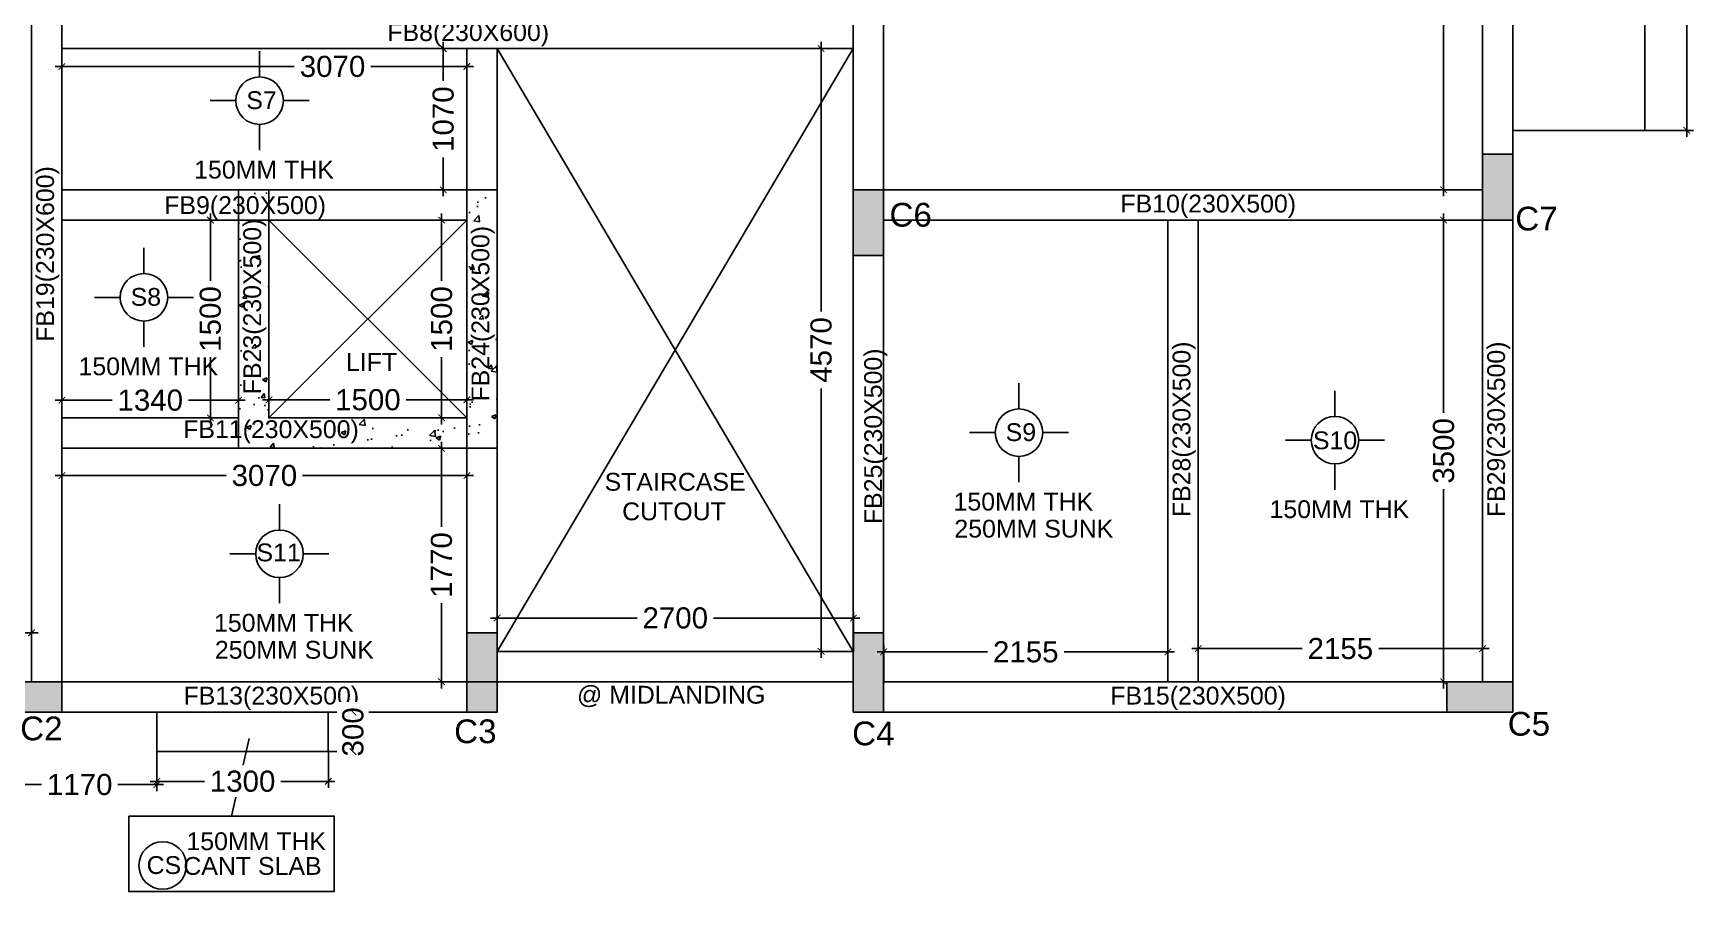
# Model space of a CAD drawing. Header units: millimetres. Extents: x 660818 to 959388, y -495289 to 50450.
# Drawn here: x 828747 to 841401, y -101877 to -95371 of the extents above; entities that cross this region are included whole.
import ezdxf

# ---------------------------------------------------------------- set-up
doc = ezdxf.new("R2010")
doc.units = ezdxf.units.MM
doc.header["$LTSCALE"] = 0.01
doc.header["$MEASUREMENT"] = 0
doc.header["$PDMODE"] = 35
for name, color, linetype in [('COL NO.', 7, 'Continuous'), ('RCC BEAMS', 150, 'Continuous'), ('RCC COLUMN', 5, 'Continuous'), ('Text', 7, 'Continuous')]:
    doc.layers.add(name, color=color, linetype=linetype)
doc.layers.add('elevation', color=123, linetype='Continuous', lineweight=15)
doc.layers.add('STRUCTURAL DIMENSION', color=1, linetype='Continuous', lineweight=13)
doc.styles.add('MAIN TEXT arial', font='arial.ttf')
doc.styles.get("Standard").update_dxf_attribs({"font": 'arial.ttf'})
doc.dimstyles.new('Copy of 50 scale DIM mm', dxfattribs={"dimtxt": 160, "dimasz": 50, "dimexe": 50, "dimexo": 0, "dimgap": 50, "dimtad": 0, "dimdec": 0, "dimrnd": 5, "dimzin": 0, "dimdsep": 46, "dimtxsty": 'MAIN TEXT arial', "dimblk": 'ARCHTICK', "dimcen": 0.09, "dimdle": 50, "dimadec": 0, "dimazin": 0, "dimtfac": 1, "dimtdec": 0, "dimtmove": 0, "dimatfit": 3, "dimfxl": 1, "dimtfill": 1, "dimtolj": 1, "dimtzin": 0, "dimarcsym": 0})

# ---------------------------------------------------------------- blocks, each defined once
blk = doc.blocks.new('C(230X500)')
at = {"layer": 'RCC COLUMN', "ltscale": 200}
h = blk.add_hatch(color=256, dxfattribs=at)
h.dxf.hatch_style = 1
h.paths.add_polyline_path([(0, 0), (230, 0), (230, -500), (0, -500)])
blk.add_lwpolyline([(0, 0), (230, 0), (230, -500), (0, -500)], close=True, dxfattribs=at)
blk = doc.blocks.new('C(230X600)')
at = {"layer": 'elevation', "ltscale": 0.5}
h = blk.add_hatch(color=1, dxfattribs=at)
h.dxf.hatch_style = 1
h.paths.add_polyline_path([(230, 600), (0, 600), (0, 0), (230, 0)])
at = {"layer": 'RCC COLUMN', "color": 1, "ltscale": 0.5}
blk.add_lwpolyline([(0, 600), (230, 600), (230, 0), (0, 0), (0, 600)], dxfattribs=at)
blk = doc.blocks.new('COLGRP5')
at = {"layer": 'RCC COLUMN'}
h = blk.add_hatch(dxfattribs=at)
h.set_pattern_fill('AR-CONC', color=256, scale=50)
h.set_pattern_definition([(50, (-1031792.15, 272751.1), (358.63009, -31.37607), [37.5, -412.5]), (355, (-1031792.15, 272751.1), (-69.37567, 376.09607), [30, -330]), (100.451444, (-1031762.26, 272748.47), (289.25442, 344.72), [31.8701, -350.57106]), (46.1842, (-1031792.15, 272851.1), (533.62067, -82.75964), [56.25, -618.75]), (96.635635, (-1031747.7, 272844.2), (467.33097, 487.0593), [47.80517, -525.85688]), (351.184164, (-1031792.15, 272851.1), (467.33097, 487.0593), [45, -495]), (21, (-1031742.15, 272826.1), (298.45353, -201.309445), [37.5, -412.5]), (326, (-1031742.15, 272826.1), (121.65767, 362.57502), [30, -330]), (71.451445, (-1031717.28, 272809.3), (420.11119, 161.26558), [31.8701, -350.57106]), (37.5, (-1031792.15, 272751.09), (6.079928, 166.446927), [0, -326, 0, -335, 0, -331.25]), (7.5, (-1031792.15, 272751.09), (131.53477, 197.205856), [0, -191, 0, -318.5, 0, -126.25]), (327.5, (-1031903.65, 272751.09), (266.911218, -11.277436), [0, -125, 0, -390, 0, -517.5]), (317.5, (-1031953.65, 272751.09), (291.593085, 50.05249), [0, -162.5, 0, -259, 0, -367.5])])
edge = h.paths.add_edge_path()
edge.add_line((-7930, 2230), (-9430, 2230))
edge.add_line((-9430, 2230), (-9430, 3730))
edge.add_line((-9430, 3730), (-9430, 3960))
edge.add_line((-9430, 3960), (-9660, 3960))
edge.add_line((-9660, 3960), (-9660, 2000))
edge.add_line((-9660, 2000), (-7700, 2000))
edge.add_line((-7700, 2000), (-7700, 3960))
edge.add_line((-7930, 3730), (-7930, 2230))
edge.add_line((-7930, 3730), (-7930, 3730))
edge.add_line((-7930, 3960), (-7930, 3730))
edge.add_line((-7700, 3960), (-7930, 3960))
blk.add_lwpolyline([(-9430, 3730), (-9430, 3960), (-9660, 3960), (-9660, 2000), (-7700, 2000), (-7700, 3960), (-7930, 3960), (-7930, 3730), (-7930, 3730), (-7930, 2230), (-9430, 2230), (-9430, 3730), (-9430, 3730)], dxfattribs=at)
for name, p in [('C(230X500)', (-230, 4230)), ('C(230X500)', (-5000, 3960)), ('C(230X600)', (-7930, 0)), ('C(230X600)', (-5000, 0))]:
    blk.add_blockref(name, p, dxfattribs=at)
at = {"layer": 'RCC COLUMN', "rotation": 90}
for p in [(-11500, 0), (-500, 0)]:
    blk.add_blockref('C(230X500)', p, dxfattribs=at)
blk = doc.blocks.new('FB5')
at = {"layer": 'RCC BEAMS', "ltscale": 0.5}
for p, q in [((-11230, 230), (-11230, 14360)), ((-11000, 230), (-11000, 14360)), ((0, 10920), (-11000, 10920)), ((0, 230), (0, 10920)), ((-230, 10690), (-11000, 10690)), ((-5000, 10690), (-5000, 0)), ((-4770, 10690), (-4770, 0)), ((-230, 230), (-230, 10690)), ((-11000, 5260), (-5000, 5260)), ((-11000, 5030), (-5000, 5030)), ((-7930, 5030), (-7930, 0)), ((-7700, 5030), (-7700, 0)), ((-7700, 5030), (-5000, 460)), ((-5000, 5030), (-7700, 460)), ((-11000, 3960), (-7930, 3960)), ((-4770, 3960), (-230, 3960)), ((-11000, 3730), (-7930, 3730)), ((-9660, 3730), (-9660, 2000)), ((-9430, 3730), (-9430, 2230)), ((-4770, 3730), (-230, 3730)), ((-2615, 230), (-2615, 3730)), ((-2385, 230), (-2385, 3730)), ((-9660, 2230), (-11000, 2230)), ((-9430, 2230), (-7930, 2230)), ((-9660, 2000), (-11000, 2000)), ((-9660, 2000), (-7930, 2000)), ((-7700, 460), (-5000, 460)), ((-16000, 230), (-7700, 230)), ((-7700, 230), (-5000, 230)), ((-4770, 230), (0, 230)), ((-10280, 0), (-10280, -300)), ((-4770, 0), (0, 0)), ((-16000, 0), (-7700, 0)), ((-8980, -300), (-8980, 0)), ((-10280, -300), (-8980, -300))]:
    blk.add_line(p, q, dxfattribs=at)
blk.add_lwpolyline([(0, 7510), (1000, 7510), (1000, 4410), (0, 4410)], close=True, dxfattribs=at)
blk = doc.blocks.new('COL NO.')
at = {"layer": 'COL NO.', "ltscale": 0.5, "char_height": 180, "attachment_point": 1}
for s, insert in [('\\pxt17;C6', (11274, 3860)), ('\\pxt17;C7', (16018, 3831)), ('\\pxt17;C5', (15961, 1)), ('\\pxt17;C2', (4684, -34)), ('\\pxt17;C3', (7974, -56)), ('\\pxt17;C4', (10991, -72))]:
    blk.add_mtext_dynamic_manual_height_columns(s, width=396.79, gutter_width=1, heights=[-186], dxfattribs=dict(at, insert=insert))
blk = doc.blocks.new('_ArchTick')
at = {"color": 0, "linetype": 'ByBlock', "const_width": 0.15}
blk.add_lwpolyline([(-0.5, -0.5), (0.5, 0.5)], dxfattribs=at)
blk = doc.blocks.new('*D2053')
at = {"layer": 'Defpoints', "color": 0, "ltscale": 0.1, "transparency": 16777216}
for p in [(830983, -100516), (830983, -100816)]:
    blk.add_point(p, dxfattribs=at)
at = {"layer": 'STRUCTURAL DIMENSION', "color": 0, "lineweight": -2, "ltscale": 0.1, "transparency": 16777216}
for p, q in [((831170, -100466), (831170, -100866)), ((830983, -100516), (831220, -100516)), ((830983, -100816), (831220, -100816))]:
    blk.add_line(p, q, dxfattribs=at)
at = {"layer": 'STRUCTURAL DIMENSION', "color": 0, "ltscale": 0.1, "transparency": 16777216, "insert": (831170, -100666), "char_height": 160, "attachment_point": 5, "rotation": 90, "style": 'MAIN TEXT arial', "bg_fill": 3, "box_fill_scale": 1.25, "bg_fill_color": 256, "bg_fill_true_color": 13158600, "bg_fill_transparency": 0}
blk.add_mtext('\\A1;300', dxfattribs=at)
at = {"layer": 'Defpoints', "color": 0, "ltscale": 0.1, "transparency": 16777216}
blk.add_point((831170, -100816), dxfattribs=at)
at = {"layer": 'STRUCTURAL DIMENSION', "color": 0, "lineweight": -2, "ltscale": 0.1, "transparency": 16777216, "xscale": 50, "yscale": 50, "zscale": 50}
for p, rotation in [((831170, -100516), 90), ((831170, -100816), 270)]:
    blk.add_blockref('_ArchTick', p, dxfattribs=dict(at, rotation=rotation))
blk = doc.blocks.new('*D2059')
at = {"layer": 'Defpoints', "color": 0, "ltscale": 0.1, "transparency": 16777216}
for p in [(824193, -99915), (824193, -100286), (828733, -100286)]:
    blk.add_point(p, dxfattribs=at)
at = {"layer": 'STRUCTURAL DIMENSION', "color": 0, "lineweight": -2, "ltscale": 0.1, "transparency": 16777216}
for p, q in [((824143, -99915), (826171, -99915)), ((824193, -100286), (824193, -99865)), ((828783, -99915), (826755, -99915)), ((828733, -100286), (828733, -99865))]:
    blk.add_line(p, q, dxfattribs=at)
at = {"layer": 'STRUCTURAL DIMENSION', "color": 0, "lineweight": -2, "ltscale": 0.1, "transparency": 16777216, "xscale": 50, "yscale": 50, "zscale": 50, "rotation": 180}
blk.add_blockref('_ArchTick', (824193, -99915), dxfattribs=at)
at = {"layer": 'STRUCTURAL DIMENSION', "color": 0, "lineweight": -2, "ltscale": 0.1, "transparency": 16777216, "xscale": 50, "yscale": 50, "zscale": 50}
blk.add_blockref('_ArchTick', (828733, -99915), dxfattribs=at)
at = {"layer": 'STRUCTURAL DIMENSION', "color": 0, "ltscale": 0.1, "transparency": 16777216, "insert": (826463, -99915), "char_height": 160, "attachment_point": 5, "style": 'MAIN TEXT arial', "bg_fill": 3, "box_fill_scale": 1.25, "bg_fill_color": 256, "bg_fill_true_color": 13158600, "bg_fill_transparency": 0}
blk.add_mtext('\\A1;4540', dxfattribs=at)
blk = doc.blocks.new('*D2070')
at = {"layer": 'Defpoints', "color": 0, "ltscale": 0.1, "transparency": 16777216}
for p in [(839733, -92556), (839438, -96556), (839733, -96556)]:
    blk.add_point(p, dxfattribs=at)
at = {"layer": 'STRUCTURAL DIMENSION', "color": 0, "lineweight": -2, "ltscale": 0.1, "transparency": 16777216}
for p, q in [((839733, -92556), (839388, -92556)), ((839438, -92506), (839438, -94264)), ((839438, -96606), (839438, -94848)), ((839733, -96556), (839388, -96556))]:
    blk.add_line(p, q, dxfattribs=at)
at = {"layer": 'STRUCTURAL DIMENSION', "color": 0, "lineweight": -2, "ltscale": 0.1, "transparency": 16777216, "xscale": 50, "yscale": 50, "zscale": 50}
for p, rotation in [((839438, -92556), 90), ((839438, -96556), 270)]:
    blk.add_blockref('_ArchTick', p, dxfattribs=dict(at, rotation=rotation))
at = {"layer": 'STRUCTURAL DIMENSION', "color": 0, "ltscale": 0.1, "transparency": 16777216, "insert": (839438, -94556), "char_height": 160, "attachment_point": 5, "rotation": 90, "style": 'MAIN TEXT arial', "bg_fill": 3, "box_fill_scale": 1.25, "bg_fill_color": 256, "bg_fill_true_color": 13158600, "bg_fill_transparency": 0}
blk.add_mtext('\\A1;4000', dxfattribs=at)
blk = doc.blocks.new('*D2071')
at = {"layer": 'Defpoints', "color": 0, "ltscale": 0.1, "transparency": 16777216}
for p in [(839733, -96786), (839438, -100286), (839733, -100286)]:
    blk.add_point(p, dxfattribs=at)
at = {"layer": 'STRUCTURAL DIMENSION', "color": 0, "lineweight": -2, "ltscale": 0.1, "transparency": 16777216}
for p, q in [((839733, -96786), (839388, -96786)), ((839438, -96736), (839438, -98247)), ((839438, -100336), (839438, -98824)), ((839733, -100286), (839388, -100286))]:
    blk.add_line(p, q, dxfattribs=at)
at = {"layer": 'STRUCTURAL DIMENSION', "color": 0, "lineweight": -2, "ltscale": 0.1, "transparency": 16777216, "xscale": 50, "yscale": 50, "zscale": 50}
for p, rotation in [((839438, -96786), 90), ((839438, -100286), 270)]:
    blk.add_blockref('_ArchTick', p, dxfattribs=dict(at, rotation=rotation))
at = {"layer": 'STRUCTURAL DIMENSION', "color": 0, "ltscale": 0.1, "transparency": 16777216, "insert": (839438, -98536), "char_height": 160, "attachment_point": 5, "rotation": 90, "style": 'MAIN TEXT arial', "bg_fill": 3, "box_fill_scale": 1.25, "bg_fill_color": 256, "bg_fill_true_color": 13158600, "bg_fill_transparency": 0}
blk.add_mtext('\\A1;3500', dxfattribs=at)
blk = doc.blocks.new('*D2072')
at = {"layer": 'Defpoints', "color": 0, "ltscale": 0.1, "transparency": 16777216}
for p in [(837578, -100035), (837578, -100286), (839733, -100286)]:
    blk.add_point(p, dxfattribs=at)
at = {"layer": 'STRUCTURAL DIMENSION', "color": 0, "lineweight": -2, "ltscale": 0.1, "transparency": 16777216}
for p, q in [((837528, -100035), (838365, -100035)), ((837578, -100286), (837578, -99985)), ((839783, -100035), (838946, -100035)), ((839733, -100286), (839733, -99985))]:
    blk.add_line(p, q, dxfattribs=at)
at = {"layer": 'STRUCTURAL DIMENSION', "color": 0, "lineweight": -2, "ltscale": 0.1, "transparency": 16777216, "xscale": 50, "yscale": 50, "zscale": 50, "rotation": 180}
blk.add_blockref('_ArchTick', (837578, -100035), dxfattribs=at)
at = {"layer": 'STRUCTURAL DIMENSION', "color": 0, "lineweight": -2, "ltscale": 0.1, "transparency": 16777216, "xscale": 50, "yscale": 50, "zscale": 50}
blk.add_blockref('_ArchTick', (839733, -100035), dxfattribs=at)
at = {"layer": 'STRUCTURAL DIMENSION', "color": 0, "ltscale": 0.1, "transparency": 16777216, "insert": (838655, -100035), "char_height": 160, "attachment_point": 5, "style": 'MAIN TEXT arial', "bg_fill": 3, "box_fill_scale": 1.25, "bg_fill_color": 256, "bg_fill_true_color": 13158600, "bg_fill_transparency": 0}
blk.add_mtext('\\A1;2155', dxfattribs=at)
blk = doc.blocks.new('*D2073')
at = {"layer": 'Defpoints', "color": 0, "ltscale": 0.1, "transparency": 16777216}
for p in [(835193, -100060), (835193, -100286), (837348, -100286)]:
    blk.add_point(p, dxfattribs=at)
at = {"layer": 'STRUCTURAL DIMENSION', "color": 0, "lineweight": -2, "ltscale": 0.1, "transparency": 16777216}
for p, q in [((835143, -100060), (835980, -100060)), ((835193, -100286), (835193, -100010)), ((837398, -100060), (836561, -100060)), ((837348, -100286), (837348, -100010))]:
    blk.add_line(p, q, dxfattribs=at)
at = {"layer": 'STRUCTURAL DIMENSION', "color": 0, "lineweight": -2, "ltscale": 0.1, "transparency": 16777216, "xscale": 50, "yscale": 50, "zscale": 50, "rotation": 180}
blk.add_blockref('_ArchTick', (835193, -100060), dxfattribs=at)
at = {"layer": 'STRUCTURAL DIMENSION', "color": 0, "lineweight": -2, "ltscale": 0.1, "transparency": 16777216, "xscale": 50, "yscale": 50, "zscale": 50}
blk.add_blockref('_ArchTick', (837348, -100060), dxfattribs=at)
at = {"layer": 'STRUCTURAL DIMENSION', "color": 0, "ltscale": 0.1, "transparency": 16777216, "insert": (836270, -100060), "char_height": 160, "attachment_point": 5, "style": 'MAIN TEXT arial', "bg_fill": 3, "box_fill_scale": 1.25, "bg_fill_color": 256, "bg_fill_true_color": 13158600, "bg_fill_transparency": 0}
blk.add_mtext('\\A1;2155', dxfattribs=at)
blk = doc.blocks.new('*D2075')
at = {"layer": 'Defpoints', "color": 0, "ltscale": 0.1, "transparency": 16777216}
for p in [(840963, -93006), (840963, -96106), (841282, -96106)]:
    blk.add_point(p, dxfattribs=at)
at = {"layer": 'STRUCTURAL DIMENSION', "color": 0, "lineweight": -2, "ltscale": 0.1, "transparency": 16777216}
for p, q in [((840963, -93006), (841332, -93006)), ((841282, -92956), (841282, -94267)), ((841282, -96156), (841282, -94844)), ((840963, -96106), (841332, -96106))]:
    blk.add_line(p, q, dxfattribs=at)
at = {"layer": 'STRUCTURAL DIMENSION', "color": 0, "lineweight": -2, "ltscale": 0.1, "transparency": 16777216, "xscale": 50, "yscale": 50, "zscale": 50}
for p, rotation in [((841282, -93006), 90), ((841282, -96106), 270)]:
    blk.add_blockref('_ArchTick', p, dxfattribs=dict(at, rotation=rotation))
at = {"layer": 'STRUCTURAL DIMENSION', "color": 0, "ltscale": 0.1, "transparency": 16777216, "insert": (841282, -94556), "char_height": 160, "attachment_point": 5, "rotation": 90, "style": 'MAIN TEXT arial', "bg_fill": 3, "box_fill_scale": 1.25, "bg_fill_color": 256, "bg_fill_true_color": 13158600, "bg_fill_transparency": 0}
blk.add_mtext('\\A1;3100', dxfattribs=at)
blk = doc.blocks.new('*D2076')
at = {"layer": 'Defpoints', "color": 0, "ltscale": 0.1, "transparency": 16777216}
for p in [(834963, -95486), (834719, -100056), (834963, -100056)]:
    blk.add_point(p, dxfattribs=at)
at = {"layer": 'STRUCTURAL DIMENSION', "color": 0, "lineweight": -2, "ltscale": 0.1, "transparency": 16777216}
for p, q in [((834963, -95486), (834669, -95486)), ((834719, -95436), (834719, -97479)), ((834719, -100106), (834719, -98063)), ((834963, -100056), (834669, -100056))]:
    blk.add_line(p, q, dxfattribs=at)
at = {"layer": 'STRUCTURAL DIMENSION', "color": 0, "lineweight": -2, "ltscale": 0.1, "transparency": 16777216, "xscale": 50, "yscale": 50, "zscale": 50}
for p, rotation in [((834719, -95486), 90), ((834719, -100056), 270)]:
    blk.add_blockref('_ArchTick', p, dxfattribs=dict(at, rotation=rotation))
at = {"layer": 'STRUCTURAL DIMENSION', "color": 0, "ltscale": 0.1, "transparency": 16777216, "insert": (834719, -97771), "char_height": 160, "attachment_point": 5, "rotation": 90, "style": 'MAIN TEXT arial', "bg_fill": 3, "box_fill_scale": 1.25, "bg_fill_color": 256, "bg_fill_true_color": 13158600, "bg_fill_transparency": 0}
blk.add_mtext('\\A1;4570', dxfattribs=at)
blk = doc.blocks.new('*D2077')
at = {"layer": 'Defpoints', "color": 0, "ltscale": 0.1, "transparency": 16777216}
for p in [(832263, -99803), (832263, -100056), (834963, -100056)]:
    blk.add_point(p, dxfattribs=at)
at = {"layer": 'STRUCTURAL DIMENSION', "color": 0, "lineweight": -2, "ltscale": 0.1, "transparency": 16777216}
for p, q in [((832213, -99803), (833323, -99803)), ((832263, -100056), (832263, -99753)), ((835013, -99803), (833903, -99803)), ((834963, -100056), (834963, -99753))]:
    blk.add_line(p, q, dxfattribs=at)
at = {"layer": 'STRUCTURAL DIMENSION', "color": 0, "lineweight": -2, "ltscale": 0.1, "transparency": 16777216, "xscale": 50, "yscale": 50, "zscale": 50, "rotation": 180}
blk.add_blockref('_ArchTick', (832263, -99803), dxfattribs=at)
at = {"layer": 'STRUCTURAL DIMENSION', "color": 0, "lineweight": -2, "ltscale": 0.1, "transparency": 16777216, "xscale": 50, "yscale": 50, "zscale": 50}
blk.add_blockref('_ArchTick', (834963, -99803), dxfattribs=at)
at = {"layer": 'STRUCTURAL DIMENSION', "color": 0, "ltscale": 0.1, "transparency": 16777216, "insert": (833613, -99803), "char_height": 160, "attachment_point": 5, "style": 'MAIN TEXT arial', "bg_fill": 3, "box_fill_scale": 1.25, "bg_fill_color": 256, "bg_fill_true_color": 13158600, "bg_fill_transparency": 0}
blk.add_mtext('\\A1;2700', dxfattribs=at)
blk = doc.blocks.new('*D2078')
at = {"layer": 'Defpoints', "color": 0, "ltscale": 0.1, "transparency": 16777216}
for p in [(832033, -98516), (831841, -100286), (832033, -100286)]:
    blk.add_point(p, dxfattribs=at)
at = {"layer": 'STRUCTURAL DIMENSION', "color": 0, "lineweight": -2, "ltscale": 0.1, "transparency": 16777216}
for p, q in [((832033, -98516), (831791, -98516)), ((831841, -98466), (831841, -99120)), ((831841, -100336), (831841, -99682)), ((832033, -100286), (831791, -100286))]:
    blk.add_line(p, q, dxfattribs=at)
at = {"layer": 'STRUCTURAL DIMENSION', "color": 0, "lineweight": -2, "ltscale": 0.1, "transparency": 16777216, "xscale": 50, "yscale": 50, "zscale": 50}
for p, rotation in [((831841, -98516), 90), ((831841, -100286), 270)]:
    blk.add_blockref('_ArchTick', p, dxfattribs=dict(at, rotation=rotation))
at = {"layer": 'STRUCTURAL DIMENSION', "color": 0, "ltscale": 0.1, "transparency": 16777216, "insert": (831841, -99401), "char_height": 160, "attachment_point": 5, "rotation": 90, "style": 'MAIN TEXT arial', "bg_fill": 3, "box_fill_scale": 1.25, "bg_fill_color": 256, "bg_fill_true_color": 13158600, "bg_fill_transparency": 0}
blk.add_mtext('\\A1;1770', dxfattribs=at)
blk = doc.blocks.new('*D2079')
at = {"layer": 'Defpoints', "color": 0, "ltscale": 0.1, "transparency": 16777216}
for p in [(830303, -96786), (830089, -98286), (830303, -98286)]:
    blk.add_point(p, dxfattribs=at)
at = {"layer": 'STRUCTURAL DIMENSION', "color": 0, "lineweight": -2, "ltscale": 0.1, "transparency": 16777216}
for p, q in [((830303, -96786), (830039, -96786)), ((830089, -96736), (830089, -97255)), ((830089, -98336), (830089, -97817)), ((830303, -98286), (830039, -98286))]:
    blk.add_line(p, q, dxfattribs=at)
at = {"layer": 'STRUCTURAL DIMENSION', "color": 0, "lineweight": -2, "ltscale": 0.1, "transparency": 16777216, "xscale": 50, "yscale": 50, "zscale": 50}
for p, rotation in [((830089, -96786), 90), ((830089, -98286), 270)]:
    blk.add_blockref('_ArchTick', p, dxfattribs=dict(at, rotation=rotation))
at = {"layer": 'STRUCTURAL DIMENSION', "color": 0, "ltscale": 0.1, "transparency": 16777216, "insert": (830089, -97536), "char_height": 160, "attachment_point": 5, "rotation": 90, "style": 'MAIN TEXT arial', "bg_fill": 3, "box_fill_scale": 1.25, "bg_fill_color": 256, "bg_fill_true_color": 13158600, "bg_fill_transparency": 0}
blk.add_mtext('\\A1;1500', dxfattribs=at)
blk = doc.blocks.new('*D2080')
at = {"layer": 'Defpoints', "color": 0, "ltscale": 0.1, "transparency": 16777216}
for p in [(828963, -98516), (832033, -98516), (832033, -98723)]:
    blk.add_point(p, dxfattribs=at)
at = {"layer": 'STRUCTURAL DIMENSION', "color": 0, "lineweight": -2, "ltscale": 0.1, "transparency": 16777216}
for p, q in [((828963, -98516), (828963, -98773)), ((832033, -98516), (832033, -98773)), ((828913, -98723), (830209, -98723)), ((832083, -98723), (830786, -98723))]:
    blk.add_line(p, q, dxfattribs=at)
at = {"layer": 'STRUCTURAL DIMENSION', "color": 0, "lineweight": -2, "ltscale": 0.1, "transparency": 16777216, "xscale": 50, "yscale": 50, "zscale": 50, "rotation": 180}
blk.add_blockref('_ArchTick', (828963, -98723), dxfattribs=at)
at = {"layer": 'STRUCTURAL DIMENSION', "color": 0, "lineweight": -2, "ltscale": 0.1, "transparency": 16777216, "xscale": 50, "yscale": 50, "zscale": 50}
blk.add_blockref('_ArchTick', (832033, -98723), dxfattribs=at)
at = {"layer": 'STRUCTURAL DIMENSION', "color": 0, "ltscale": 0.1, "transparency": 16777216, "insert": (830498, -98723), "char_height": 160, "attachment_point": 5, "style": 'MAIN TEXT arial', "bg_fill": 3, "box_fill_scale": 1.25, "bg_fill_color": 256, "bg_fill_true_color": 13158600, "bg_fill_transparency": 0}
blk.add_mtext('\\A1;3070', dxfattribs=at)
blk = doc.blocks.new('*D2081')
at = {"layer": 'Defpoints', "color": 0, "ltscale": 0.1, "transparency": 16777216}
for p in [(832033, -96786), (831842, -98286), (832033, -98286)]:
    blk.add_point(p, dxfattribs=at)
at = {"layer": 'STRUCTURAL DIMENSION', "color": 0, "lineweight": -2, "ltscale": 0.1, "transparency": 16777216}
for p, q in [((832033, -96786), (831792, -96786)), ((831842, -96736), (831842, -97255)), ((831842, -98336), (831842, -97817)), ((832033, -98286), (831792, -98286))]:
    blk.add_line(p, q, dxfattribs=at)
at = {"layer": 'STRUCTURAL DIMENSION', "color": 0, "lineweight": -2, "ltscale": 0.1, "transparency": 16777216, "xscale": 50, "yscale": 50, "zscale": 50}
for p, rotation in [((831842, -96786), 90), ((831842, -98286), 270)]:
    blk.add_blockref('_ArchTick', p, dxfattribs=dict(at, rotation=rotation))
at = {"layer": 'STRUCTURAL DIMENSION', "color": 0, "ltscale": 0.1, "transparency": 16777216, "insert": (831842, -97536), "char_height": 160, "attachment_point": 5, "rotation": 90, "style": 'MAIN TEXT arial', "bg_fill": 3, "box_fill_scale": 1.25, "bg_fill_color": 256, "bg_fill_true_color": 13158600, "bg_fill_transparency": 0}
blk.add_mtext('\\A1;1500', dxfattribs=at)
blk = doc.blocks.new('*D2082')
at = {"layer": 'Defpoints', "color": 0, "ltscale": 0.1, "transparency": 16777216}
for p in [(830533, -98149), (830533, -98286), (832033, -98286)]:
    blk.add_point(p, dxfattribs=at)
at = {"layer": 'STRUCTURAL DIMENSION', "color": 0, "lineweight": -2, "ltscale": 0.1, "transparency": 16777216}
for p, q in [((830483, -98149), (831002, -98149)), ((830533, -98286), (830533, -98099)), ((832083, -98149), (831564, -98149)), ((832033, -98286), (832033, -98099))]:
    blk.add_line(p, q, dxfattribs=at)
at = {"layer": 'STRUCTURAL DIMENSION', "color": 0, "lineweight": -2, "ltscale": 0.1, "transparency": 16777216, "xscale": 50, "yscale": 50, "zscale": 50, "rotation": 180}
blk.add_blockref('_ArchTick', (830533, -98149), dxfattribs=at)
at = {"layer": 'STRUCTURAL DIMENSION', "color": 0, "lineweight": -2, "ltscale": 0.1, "transparency": 16777216, "xscale": 50, "yscale": 50, "zscale": 50}
blk.add_blockref('_ArchTick', (832033, -98149), dxfattribs=at)
at = {"layer": 'STRUCTURAL DIMENSION', "color": 0, "ltscale": 0.1, "transparency": 16777216, "insert": (831283, -98149), "char_height": 160, "attachment_point": 5, "style": 'MAIN TEXT arial', "bg_fill": 3, "box_fill_scale": 1.25, "bg_fill_color": 256, "bg_fill_true_color": 13158600, "bg_fill_transparency": 0}
blk.add_mtext('\\A1;1500', dxfattribs=at)
blk = doc.blocks.new('*D2083')
at = {"layer": 'Defpoints', "color": 0, "ltscale": 0.1, "transparency": 16777216}
for p in [(828963, -98152), (828963, -98286), (830303, -98286)]:
    blk.add_point(p, dxfattribs=at)
at = {"layer": 'STRUCTURAL DIMENSION', "color": 0, "lineweight": -2, "ltscale": 0.1, "transparency": 16777216}
for p, q in [((828913, -98152), (829352, -98152)), ((828963, -98286), (828963, -98102)), ((830353, -98152), (829914, -98152)), ((830303, -98286), (830303, -98102))]:
    blk.add_line(p, q, dxfattribs=at)
at = {"layer": 'STRUCTURAL DIMENSION', "color": 0, "lineweight": -2, "ltscale": 0.1, "transparency": 16777216, "xscale": 50, "yscale": 50, "zscale": 50, "rotation": 180}
blk.add_blockref('_ArchTick', (828963, -98152), dxfattribs=at)
at = {"layer": 'STRUCTURAL DIMENSION', "color": 0, "lineweight": -2, "ltscale": 0.1, "transparency": 16777216, "xscale": 50, "yscale": 50, "zscale": 50}
blk.add_blockref('_ArchTick', (830303, -98152), dxfattribs=at)
at = {"layer": 'STRUCTURAL DIMENSION', "color": 0, "ltscale": 0.1, "transparency": 16777216, "insert": (829633, -98152), "char_height": 160, "attachment_point": 5, "style": 'MAIN TEXT arial', "bg_fill": 3, "box_fill_scale": 1.25, "bg_fill_color": 256, "bg_fill_true_color": 13158600, "bg_fill_transparency": 0}
blk.add_mtext('\\A1;1340', dxfattribs=at)
blk = doc.blocks.new('*D2084')
at = {"layer": 'Defpoints', "color": 0, "ltscale": 0.1, "transparency": 16777216}
for p in [(832033, -95486), (831854, -96556), (832033, -96556)]:
    blk.add_point(p, dxfattribs=at)
at = {"layer": 'STRUCTURAL DIMENSION', "color": 0, "lineweight": -2, "ltscale": 0.1, "transparency": 16777216}
for p, q in [((832033, -95486), (831804, -95486)), ((831854, -95436), (831854, -95740)), ((831854, -96606), (831854, -96302)), ((832033, -96556), (831804, -96556))]:
    blk.add_line(p, q, dxfattribs=at)
at = {"layer": 'STRUCTURAL DIMENSION', "color": 0, "lineweight": -2, "ltscale": 0.1, "transparency": 16777216, "xscale": 50, "yscale": 50, "zscale": 50}
for p, rotation in [((831854, -95486), 90), ((831854, -96556), 270)]:
    blk.add_blockref('_ArchTick', p, dxfattribs=dict(at, rotation=rotation))
at = {"layer": 'STRUCTURAL DIMENSION', "color": 0, "ltscale": 0.1, "transparency": 16777216, "insert": (831854, -96021), "char_height": 160, "attachment_point": 5, "rotation": 90, "style": 'MAIN TEXT arial', "bg_fill": 3, "box_fill_scale": 1.25, "bg_fill_color": 256, "bg_fill_true_color": 13158600, "bg_fill_transparency": 0}
blk.add_mtext('\\A1;1070', dxfattribs=at)
blk = doc.blocks.new('*D2085')
at = {"layer": 'Defpoints', "color": 0, "ltscale": 0.1, "transparency": 16777216}
for p in [(828963, -95486), (832033, -95486), (828963, -95622)]:
    blk.add_point(p, dxfattribs=at)
at = {"layer": 'STRUCTURAL DIMENSION', "color": 0, "lineweight": -2, "ltscale": 0.1, "transparency": 16777216}
for p, q in [((828963, -95486), (828963, -95672)), ((832033, -95486), (832033, -95672)), ((828913, -95622), (830727, -95622)), ((832083, -95622), (831304, -95622))]:
    blk.add_line(p, q, dxfattribs=at)
at = {"layer": 'STRUCTURAL DIMENSION', "color": 0, "lineweight": -2, "ltscale": 0.1, "transparency": 16777216, "xscale": 50, "yscale": 50, "zscale": 50, "rotation": 180}
blk.add_blockref('_ArchTick', (828963, -95622), dxfattribs=at)
at = {"layer": 'STRUCTURAL DIMENSION', "color": 0, "lineweight": -2, "ltscale": 0.1, "transparency": 16777216, "xscale": 50, "yscale": 50, "zscale": 50}
blk.add_blockref('_ArchTick', (832033, -95622), dxfattribs=at)
at = {"layer": 'STRUCTURAL DIMENSION', "color": 0, "ltscale": 0.1, "transparency": 16777216, "insert": (831015, -95622), "char_height": 160, "attachment_point": 5, "style": 'MAIN TEXT arial', "bg_fill": 3, "box_fill_scale": 1.25, "bg_fill_color": 256, "bg_fill_true_color": 13158600, "bg_fill_transparency": 0}
blk.add_mtext('\\A1;3070', dxfattribs=at)
blk = doc.blocks.new('*D2091')
at = {"layer": 'Defpoints', "color": 0, "ltscale": 0.1, "transparency": 16777216}
for p in [(828513, -100516), (829683, -100516), (829683, -101066)]:
    blk.add_point(p, dxfattribs=at)
at = {"layer": 'STRUCTURAL DIMENSION', "color": 0, "lineweight": -2, "ltscale": 0.1, "transparency": 16777216}
for p, q in [((828513, -100516), (828513, -101116)), ((829683, -100516), (829683, -101116)), ((828463, -101066), (828817, -101066)), ((829733, -101066), (829379, -101066))]:
    blk.add_line(p, q, dxfattribs=at)
at = {"layer": 'STRUCTURAL DIMENSION', "color": 0, "lineweight": -2, "ltscale": 0.1, "transparency": 16777216, "xscale": 50, "yscale": 50, "zscale": 50, "rotation": 180}
blk.add_blockref('_ArchTick', (828513, -101066), dxfattribs=at)
at = {"layer": 'STRUCTURAL DIMENSION', "color": 0, "lineweight": -2, "ltscale": 0.1, "transparency": 16777216, "xscale": 50, "yscale": 50, "zscale": 50}
blk.add_blockref('_ArchTick', (829683, -101066), dxfattribs=at)
at = {"layer": 'STRUCTURAL DIMENSION', "color": 0, "ltscale": 0.1, "transparency": 16777216, "insert": (829098, -101066), "char_height": 160, "attachment_point": 5, "style": 'MAIN TEXT arial', "bg_fill": 3, "box_fill_scale": 1.25, "bg_fill_color": 256, "bg_fill_true_color": 13158600, "bg_fill_transparency": 0}
blk.add_mtext('\\A1;1170', dxfattribs=at)
blk = doc.blocks.new('*D2192')
at = {"layer": 'Defpoints', "color": 0, "ltscale": 0.1, "transparency": 16777216}
for p in [(829683, -100816), (830983, -100816), (830983, -101041)]:
    blk.add_point(p, dxfattribs=at)
at = {"layer": 'STRUCTURAL DIMENSION', "color": 0, "lineweight": -2, "ltscale": 0.1, "transparency": 16777216}
for p, q in [((829683, -100816), (829683, -101091)), ((830983, -100816), (830983, -101091)), ((829633, -101041), (830052, -101041)), ((831033, -101041), (830614, -101041))]:
    blk.add_line(p, q, dxfattribs=at)
at = {"layer": 'STRUCTURAL DIMENSION', "color": 0, "lineweight": -2, "ltscale": 0.1, "transparency": 16777216, "xscale": 50, "yscale": 50, "zscale": 50, "rotation": 180}
blk.add_blockref('_ArchTick', (829683, -101041), dxfattribs=at)
at = {"layer": 'STRUCTURAL DIMENSION', "color": 0, "lineweight": -2, "ltscale": 0.1, "transparency": 16777216, "xscale": 50, "yscale": 50, "zscale": 50}
blk.add_blockref('_ArchTick', (830983, -101041), dxfattribs=at)
at = {"layer": 'STRUCTURAL DIMENSION', "color": 0, "ltscale": 0.1, "transparency": 16777216, "insert": (830333, -101041), "char_height": 160, "attachment_point": 5, "style": 'MAIN TEXT arial', "bg_fill": 3, "box_fill_scale": 1.25, "bg_fill_color": 256, "bg_fill_true_color": 13158600, "bg_fill_transparency": 0}
blk.add_mtext('\\A1;1300', dxfattribs=at)

msp = doc.modelspace()

# ---------------------------------------------------------------- linework, layer by layer
at = {"ltscale": 0.5}
msp.add_line((830382.208, -100716.961), (830248.578, -101304.112), dxfattribs=at)
msp.add_lwpolyline([(829469.675, -101304.112), (831027.481, -101304.112), (831027.481, -101877.043), (829469.675, -101877.043)], close=True, dxfattribs=at)
at = {"layer": 'RCC BEAMS', "ltscale": 0.5}
msp.add_line((830612.423, -99691.331), (830612.423, -99496.067), dxfattribs=at)
msp.add_line((830612.423, -99691.331), (830612.423, -99496.067), dxfattribs=at)
at = {"layer": 'RCC COLUMN', "color": 0}
for p, q in [((830461.986, -95700.557), (830461.986, -95505.293)), ((830086.576, -95880.703), (830281.84, -95880.703)), ((830642.132, -95880.703), (830837.395, -95880.703)), ((830461.986, -96256.113), (830461.986, -96060.849)), ((830461.986, -96256.113), (830461.986, -96060.849)), ((829585.145, -97191.853), (829585.145, -96996.589)), ((829209.736, -97371.999), (829404.999, -97371.999)), ((829765.291, -97371.999), (829960.555, -97371.999)), ((829585.145, -97747.408), (829585.145, -97552.145)), ((829585.145, -97747.408), (829585.145, -97552.145)), ((836218.731, -98217.314), (836218.731, -98022.051)), ((838614.165, -98274.767), (838614.165, -98079.503)), ((835843.321, -98397.46), (836038.585, -98397.46)), ((836398.877, -98397.46), (836594.14, -98397.46)), ((838238.755, -98454.913), (838434.019, -98454.913)), ((838794.311, -98454.913), (838989.574, -98454.913)), ((836218.731, -98772.87), (836218.731, -98577.606)), ((836218.731, -98772.87), (836218.731, -98577.606)), ((838614.165, -98830.322), (838614.165, -98635.059)), ((838614.165, -98830.322), (838614.165, -98635.059)), ((830612.423, -99135.775), (830612.423, -98940.512)), ((830237.014, -99315.921), (830432.277, -99315.921)), ((830792.569, -99315.921), (830987.833, -99315.921))]:
    msp.add_line(p, q, dxfattribs=at)
at = {"layer": 'RCC COLUMN', "ltscale": 200}
for p, q in [((830532.903, -96785.795), (832032.903, -98285.795)), ((832032.903, -96785.795), (830538.105, -98280.593))]:
    msp.add_line(p, q, dxfattribs=at)
at = {"layer": 'RCC COLUMN', "color": 0}
for centre in [(830461.986, -95880.703), (829585.145, -97371.999), (836218.731, -98397.46), (838614.165, -98454.913), (830612.423, -99315.921), (829727.176, -101679.316)]:
    msp.add_circle(centre, 180.146, dxfattribs=at)

# ---------------------------------------------------------------- block references
at = {"layer": 'COL NO.'}
msp.add_blockref('COL NO.', (823962.903, -100515.795), dxfattribs=at)
at = {"layer": 'RCC BEAMS'}
msp.add_blockref('FB5', (839962.903, -100515.795), dxfattribs=at)
at = {"layer": 'RCC COLUMN'}
msp.add_blockref('COLGRP5', (839962.903, -100515.795), dxfattribs=at)

# ---------------------------------------------------------------- texts
at = {"layer": 'Text', "color": 7}
for s, p in [('FB8(230X600)', (831430.183, -95428.647)), ('FB9(230X500)', (829738.95, -96740.308)), ('FB10(230X500)', (836987.953, -96728.647)), ('FB11(230X500)', (829882.611, -98438.768)), ('FB13(230X500)', (829885.32, -100458.647)), ('@ MIDLANDING', (832868.317, -100451.931)), ('FB15(230X500)', (836910.796, -100458.647))]:
    msp.add_text(s, height=135, dxfattribs=at).set_placement(p)
at = {"layer": 'Text', "color": 0}
for s, p in [('S7', (830361.26, -95944.63)), ('150MM THK', (829966.066, -96471.175)), ('S8', (829484.419, -97435.926)), ('LIFT', (831116.909, -97929.887)), ('150MM THK', (829089.226, -97962.471)), ('S9', (836118.005, -98461.387)), ('S10', (838447.158, -98523.259)), ('STAIRCASE', (833077.515, -98837.661)), ('CUTOUT', (833210.437, -99061.82)), ('150MM THK', (835722.812, -98987.932)), ('150MM THK', (838118.245, -99045.385)), ('S11', (830438.553, -99373.203)), ('150MM THK', (830116.504, -99906.394)), ('150MM THK', (829907.361, -101562.716)), ('CS', (829605.276, -101743.243)), ('CANT SLAB', (829883.948, -101749.906))]:
    msp.add_text(s, height=135, dxfattribs=at).set_placement(p)
at = {"layer": 'Text', "color": 7}
for s, p in [('FB19(230X600)', (828903.35, -97708.911)), ('FB23(230X500)', (830473.35, -98106.365)), ('FB24(230X500)', (832203.35, -98161.628)), ('FB25(230X500)', (835180.377, -99090.72)), ('FB28(230X500)', (837518.35, -99038.18)), ('FB29(230X500)', (839903.35, -99038.18))]:
    msp.add_text(s, height=135, rotation=90, dxfattribs=at).set_placement(p)
at = {"layer": 'Text', "color": 1}
for p in [(835729.224, -99193.019), (830122.916, -100111.48)]:
    msp.add_text('250MM SUNK', height=135, dxfattribs=at).set_placement(p)

# ---------------------------------------------------------------- next in the draw order: dimensions: what is measured, and where the dimension line sits
at = {"layer": 'STRUCTURAL DIMENSION', "ltscale": 0.1}
for base, p1, p2, picture, middle in [((839437.698, -96555.795), (839732.903, -92555.795), (839732.903, -96555.795), '*D2070', (839437.698, -94555.795)), ((841282.381, -96105.795), (840962.903, -93005.795), (840962.903, -96105.795), '*D2075', (841282.381, -94555.795)), ((831853.514, -96555.795), (832032.903, -95485.795), (832032.903, -96555.795), '*D2084', (831853.514, -96020.795)), ((834719.107, -100055.795), (834962.903, -95485.795), (834962.903, -100055.795), '*D2076', (834719.107, -97770.795)), ((830089.34, -98285.795), (830302.903, -96785.795), (830302.903, -98285.795), '*D2079', (830089.34, -97535.795)), ((831841.907, -98285.795), (832032.903, -96785.795), (832032.903, -98285.795), '*D2081', (831841.907, -97535.795)), ((839437.698, -100285.795), (839732.903, -96785.795), (839732.903, -100285.795), '*D2071', (839437.698, -98535.795)), ((831840.788, -100285.795), (832032.903, -98515.795), (832032.903, -100285.795), '*D2078', (831840.788, -99400.795))]:
    dim = msp.add_linear_dim(base=base, p1=p1, p2=p2, angle=90, dimstyle='Copy of 50 scale DIM mm', override={"dimpost": '\\X'}, dxfattribs=at)
    dim.commit()
    dim.dimension.update_dxf_attribs({"geometry": picture, "text_midpoint": middle})
for base, p1, p2, override, picture, middle in [((824192.903, -99914.568), (828732.903, -100285.795), (824192.903, -100285.795), {"dimpost": '\\X'}, '*D2059', (826462.903, -99914.568)), ((835192.903, -100059.815), (837347.903, -100285.795), (835192.903, -100285.795), {"dimpost": '\\X'}, '*D2073', (836270.403, -100059.815)), ((829682.903, -101066.401), (828512.903, -100515.795), (829682.903, -100515.795), {"dimpost": '\\X', "dimtmove": 2}, '*D2091', (829097.903, -101066.401))]:
    dim = msp.add_linear_dim(base=base, p1=p1, p2=p2, dimstyle='Copy of 50 scale DIM mm', override=override, dxfattribs=at)
    dim.commit()
    dim.dimension.update_dxf_attribs({"geometry": picture, "text_midpoint": middle})
dim = msp.add_linear_dim(base=(831170.245, -100815.795), p1=(830982.903, -100515.795), p2=(830982.903, -100815.795), angle=90, dimstyle='Copy of 50 scale DIM mm', override={"dimpost": '\\X', "dimtmove": 2}, dxfattribs=at)
dim.commit()
dim.dimension.update_dxf_attribs({"geometry": '*D2053', "text_midpoint": (831170.245, -100665.795), "dimtype": 160})

# ---------------------------------------------------------------- next in the draw order: dimensions: what is measured, and where the dimension line sits
dim = msp.add_linear_dim(base=(828962.903, -95621.889), p1=(832032.903, -95485.795), p2=(828962.903, -95485.795), dimstyle='Copy of 50 scale DIM mm', override={"dimpost": '\\X'}, dxfattribs=at)
dim.commit()
dim.dimension.update_dxf_attribs({"geometry": '*D2085', "text_midpoint": (831015.42, -95621.889), "dimtype": 160})
for base, p1, p2, override, picture, middle in [((828962.903, -98152.211), (830302.903, -98285.795), (828962.903, -98285.795), {"dimpost": '\\X'}, '*D2083', (829632.903, -98152.211)), ((830532.903, -98148.801), (832032.903, -98285.795), (830532.903, -98285.795), {"dimpost": '\\X'}, '*D2082', (831282.903, -98148.801)), ((832032.903, -98723.018), (828962.903, -98515.795), (832032.903, -98515.795), {"dimpost": '\\X'}, '*D2080', (830497.903, -98723.018)), ((832262.903, -99803.287), (834962.903, -100055.795), (832262.903, -100055.795), {"dimpost": '\\X'}, '*D2077', (833612.903, -99803.287)), ((837577.903, -100034.815), (839732.903, -100285.795), (837577.903, -100285.795), {"dimpost": '\\X'}, '*D2072', (838655.403, -100034.815)), ((830982.903, -101041.401), (829682.903, -100815.795), (830982.903, -100815.795), {"dimpost": '\\X', "dimtmove": 2}, '*D2192', (830332.903, -101041.401))]:
    dim = msp.add_linear_dim(base=base, p1=p1, p2=p2, dimstyle='Copy of 50 scale DIM mm', override=override, dxfattribs=at)
    dim.commit()
    dim.dimension.update_dxf_attribs({"geometry": picture, "text_midpoint": middle})

doc.saveas('drawing.dxf')
